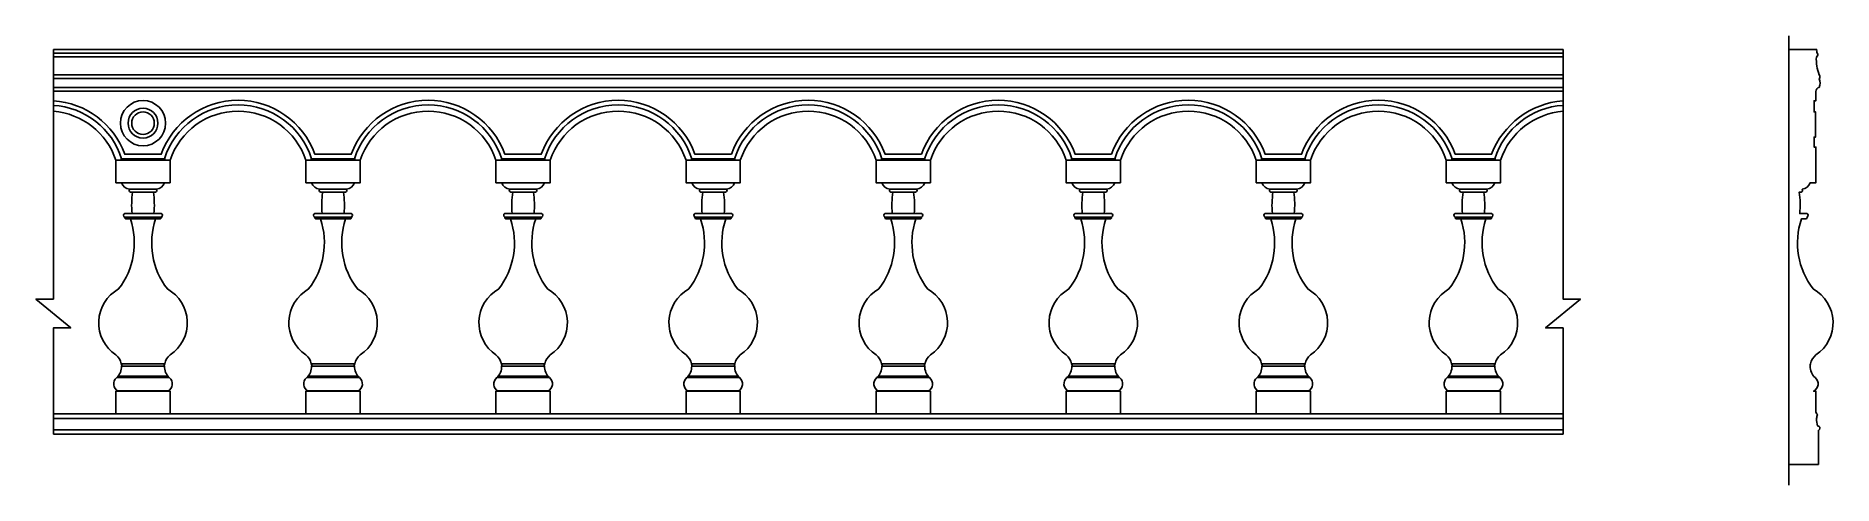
# Model space of a CAD drawing. Header units: metres. Extents: x 259 to 4231, y 4623 to 5614.
import ezdxf

# ---------------------------------------------------------------- set-up
doc = ezdxf.new("R2010")
doc.units = ezdxf.units.M
for name, color, linetype in [('2', 2, 'Continuous'), ('3', 3, 'Continuous'), ('4', 4, 'Continuous'), ('7', 7, 'Continuous')]:
    doc.layers.add(name, color=color, linetype=linetype)

msp = doc.modelspace()

# ---------------------------------------------------------------- hatches: boundary and pattern name
at = {"layer": '3'}
h = msp.add_hatch(dxfattribs=at)
h.set_pattern_fill('AR-SAND', scale=20)
h.paths.add_polyline_path([(4188.74, 5471), (4193.11, 5471), (4193.11, 5491.9, -0.35), (4200.08, 5500.61, 0.23), (4200.08, 5519.78, 0.37), (4200.08, 5528.49, -0.11), (4193.98, 5567.69, 0.53), (4195.72, 5576.4, -0.16), (4194.85, 5584.24), (4133.03, 5584.26), (4133.03, 4660.26), (4199.25, 4660.26), (4199.25, 4735.26, 0.84), (4197.24, 4745.26, -0.15), (4197.24, 4770.26, -0.2), (4193.03, 4780.26), (4193.03, 4830.26), (4187.83, 4830.26, 0.52), (4192.21, 4859.38, -0.23), (4180.53, 4885.68, -0.37), (4181.09, 4890.68, -0.18), (4193.03, 4910.26, 0.56), (4186.98, 5055.82, -0.25), (4160.76, 5210.26), (4170.58, 5210.26, 0.46), (4173.55, 5214.64, 0.64), (4173.55, 5222.26), (4157.29, 5222.26, 0.06), (4155.97, 5269.7), (4157.71, 5269.7, 0.77), (4162.74, 5276.06, 0.28), (4180.4, 5290.26), (4193.03, 5290.26), (4193.03, 5340.26), (4193.03, 5369.07), (4188.74, 5369.07), (4188.74, 5390.85), (4192.23, 5390.85), (4192.23, 5396.08), (4192.23, 5446.6), (4188.74, 5446.6)])

# ---------------------------------------------------------------- linework, layer by layer
for p, q in [((298, 5576.26), (3634.13, 5576.26)), ((298, 5568.26), (3634.13, 5568.26)), ((298, 5520.26), (3634.13, 5520.26)), ((298, 5500.26), (3634.13, 5500.26))]:
    msp.add_line(p, q)
at = {"layer": '2'}
msp.add_line((298, 4735.26), (3634.13, 4735.26), dxfattribs=at)
at = {"layer": '3'}
for p, q in [((4133.03, 5614.07), (4133.03, 4623.24)), ((448.76, 5343.26), (446.57, 5340.26)), ((545.56, 5340.26), (446.57, 5340.26)), ((543.37, 5343.26), (545.56, 5340.26)), ((868.76, 5343.26), (866.57, 5340.26)), ((866.57, 5340.26), (965.56, 5340.26)), ((963.37, 5343.26), (965.56, 5340.26)), ((1288.76, 5343.26), (1286.57, 5340.26)), ((1383.37, 5343.26), (1385.56, 5340.26)), ((1696.07, 5340.26), (1816.07, 5340.26)), ((1708.76, 5343.26), (1706.57, 5340.26)), ((1708.76, 5343.26), (1706.57, 5340.26)), ((1706.57, 5340.26), (1805.56, 5340.26)), ((1706.57, 5340.26), (1805.56, 5340.26)), ((1803.37, 5343.26), (1805.56, 5340.26)), ((1803.37, 5343.26), (1805.56, 5340.26)), ((2128.76, 5343.26), (2126.57, 5340.26)), ((2225.56, 5340.26), (2126.57, 5340.26)), ((2128.76, 5343.26), (2223.37, 5343.26)), ((2223.37, 5343.26), (2225.56, 5340.26)), ((2548.76, 5343.26), (2546.57, 5340.26)), ((2645.56, 5340.26), (2546.57, 5340.26)), ((2643.37, 5343.26), (2645.56, 5340.26)), ((2968.76, 5343.26), (2966.57, 5340.26)), ((2968.76, 5343.26), (2966.57, 5340.26)), ((2968.76, 5343.26), (2966.57, 5340.26)), ((2966.57, 5340.26), (3065.56, 5340.26)), ((2966.57, 5340.26), (3065.56, 5340.26)), ((3065.56, 5340.26), (2966.57, 5340.26)), ((3063.37, 5343.26), (3065.56, 5340.26)), ((3063.37, 5343.26), (3065.56, 5340.26)), ((3388.76, 5343.26), (3386.57, 5340.26)), ((3386.57, 5340.26), (3485.56, 5340.26)), ((3483.37, 5343.26), (3485.56, 5340.26)), ((473.12, 5269.7), (520.75, 5269.7)), ((893.12, 5269.7), (940.75, 5269.7)), ((1359.01, 5269.7), (1311.39, 5269.7)), ((1779.01, 5269.7), (1731.39, 5269.7)), ((2153.12, 5269.7), (2200.75, 5269.7)), ((2573.12, 5269.7), (2620.75, 5269.7)), ((3039.01, 5269.7), (2991.39, 5269.7)), ((3459.01, 5269.7), (3411.39, 5269.7)), ((455.54, 5214.64), (536.59, 5214.64)), ((875.54, 5214.64), (956.59, 5214.64)), ((1376.59, 5214.64), (1295.54, 5214.64)), ((1796.59, 5214.64), (1715.54, 5214.64)), ((2135.54, 5214.64), (2216.59, 5214.64)), ((2555.54, 5214.64), (2636.59, 5214.64)), ((3056.59, 5214.64), (2975.54, 5214.64)), ((3476.59, 5214.64), (3395.54, 5214.64)), ((448, 4890.68), (544.13, 4890.68)), ((448.57, 4885.68), (543.56, 4885.68)), ((868, 4890.68), (964.13, 4890.68)), ((868.57, 4885.68), (963.56, 4885.68)), ((1384.13, 4890.68), (1288, 4890.68)), ((1383.56, 4885.68), (1288.57, 4885.68)), ((1804.13, 4890.68), (1708, 4890.68)), ((1803.56, 4885.68), (1708.57, 4885.68)), ((2128, 4890.68), (2224.13, 4890.68)), ((2128.57, 4885.68), (2223.56, 4885.68)), ((2548, 4890.68), (2644.13, 4890.68)), ((2548.57, 4885.68), (2643.56, 4885.68)), ((3064.13, 4890.68), (2968, 4890.68)), ((3063.56, 4885.68), (2968.57, 4885.68)), ((3484.13, 4890.68), (3388, 4890.68)), ((3483.56, 4885.68), (3388.57, 4885.68)), ((437.89, 4860.26), (554.25, 4860.26)), ((440.78, 4863.26), (551.35, 4863.26)), ((857.89, 4860.26), (974.25, 4860.26)), ((860.78, 4863.26), (971.35, 4863.26)), ((1394.25, 4860.26), (1277.89, 4860.26)), ((1391.35, 4863.26), (1280.78, 4863.26)), ((1814.25, 4860.26), (1697.89, 4860.26)), ((1811.35, 4863.26), (1700.78, 4863.26)), ((2117.89, 4860.26), (2234.25, 4860.26)), ((2120.78, 4863.26), (2231.35, 4863.26)), ((2537.89, 4860.26), (2654.25, 4860.26)), ((2540.78, 4863.26), (2651.35, 4863.26)), ((3074.25, 4860.26), (2957.89, 4860.26)), ((3071.35, 4863.26), (2960.78, 4863.26)), ((3494.25, 4860.26), (3377.89, 4860.26)), ((3491.35, 4863.26), (3380.78, 4863.26)), ((437.18, 4831.26), (554.95, 4831.26)), ((857.18, 4831.26), (974.95, 4831.26)), ((1394.95, 4831.26), (1277.18, 4831.26)), ((1814.95, 4831.26), (1697.18, 4831.26)), ((2117.18, 4831.26), (2234.95, 4831.26)), ((2537.18, 4831.26), (2654.95, 4831.26)), ((3074.95, 4831.26), (2957.18, 4831.26)), ((3494.95, 4831.26), (3377.18, 4831.26)), ((298, 4770.26), (3634.13, 4770.26)), ((298, 4745.26), (3634.13, 4745.26)), ((298, 4735.26), (3634.13, 4735.26))]:
    msp.add_line(p, q, dxfattribs=at)
for points in [[(298, 4735.26), (298, 4969.84), (336.52, 4969.84), (259.48, 5033.4), (298, 5033.4), (298, 5584.26)], [(3634.13, 4735.26), (3634.13, 4969.84), (3595.61, 4969.84), (3672.65, 5033.4), (3634.13, 5033.4), (3634.13, 5584.26)]]:
    msp.add_lwpolyline(points, dxfattribs=at)
for points in [[(298, 5470.98, -0.3), (455.87, 5353.26), (536.26, 5353.26, -0.7), (875.87, 5353.26), (956.26, 5353.26, -0.7), (1295.87, 5353.26), (1376.26, 5353.26, -0.7), (1715.87, 5353.26), (1796.26, 5353.26, -0.7), (2135.87, 5353.26), (2216.26, 5353.26, -0.7), (2555.87, 5353.26), (2636.26, 5353.26, -0.7), (2975.87, 5353.26), (3056.26, 5353.26, -0.7), (3395.87, 5353.26), (3476.26, 5353.26, -0.29), (3633.44, 5470.93, -0.29)], [(298, 5460.95, -0.31), (448.76, 5343.26), (543.37, 5343.26, -0.73), (868.76, 5343.26), (963.37, 5343.26, -0.73), (1288.76, 5343.26), (1383.37, 5343.26, -0.73), (1708.76, 5343.26), (1803.37, 5343.26, -0.73), (2128.76, 5343.26), (2223.37, 5343.26, -0.73), (2548.76, 5343.26), (2643.37, 5343.26, -0.73), (2968.76, 5343.26), (3063.37, 5343.26, -0.73), (3388.76, 5343.26), (3483.37, 5343.26, -0.31), (3634.13, 5460.95)]]:
    msp.add_lwpolyline(points, format="xyb", dxfattribs=at)
for radius in [50, 33]:
    msp.add_circle((496.07, 5421.76), radius, dxfattribs=at)
at = {"layer": '4'}
for p, q in [((3634.13, 5584.26), (298, 5584.26)), ((298, 5492.26), (3634.13, 5492.26)), ((455.54, 5222.26), (457.78, 5222.26)), ((875.54, 5222.26), (877.78, 5222.26)), ((1376.59, 5222.26), (1374.35, 5222.26)), ((1796.59, 5222.26), (1794.35, 5222.26)), ((2135.54, 5222.26), (2137.78, 5222.26)), ((2555.54, 5222.26), (2557.78, 5222.26)), ((3056.59, 5222.26), (3054.35, 5222.26)), ((3476.59, 5222.26), (3474.35, 5222.26)), ((554.25, 4860.26), (554.25, 4860.26)), ((974.25, 4860.26), (974.25, 4860.26)), ((1277.89, 4860.26), (1277.89, 4860.26)), ((1697.89, 4860.26), (1697.89, 4860.26)), ((2234.25, 4860.26), (2234.25, 4860.26)), ((2654.25, 4860.26), (2654.25, 4860.26)), ((2957.89, 4860.26), (2957.89, 4860.26)), ((3377.89, 4860.26), (3377.89, 4860.26)), ((4191.21, 4860.26), (4191.21, 4860.26)), ((298, 4780.26), (3634.13, 4780.26))]:
    msp.add_line(p, q, dxfattribs=at)
for points in [[(4193.03, 4830.26), (4193.06, 4786.7), (4193.06, 4786.7), (4193.06, 4786.7), (4193.03, 4830.26), (4187.83, 4830.26, 0.55), (4191.21, 4860.26, -0.22), (4180.53, 4885.68, -0.37), (4181.09, 4890.68, -0.18), (4193.03, 4910.26, 0.56), (4186.98, 5055.82, -0.25), (4160.76, 5210.26), (4170.58, 5210.26, 0.46), (4173.55, 5214.64, 0.64), (4173.55, 5222.26), (4173.55, 5222.26), (4157.29, 5222.26, 0.06), (4155.97, 5269.7), (4157.71, 5269.7, 0.77), (4162.74, 5276.06), (4162.74, 5276.06, 0.28), (4180.4, 5290.26), (4193.03, 5290.26), (4193.03, 5340.26), (4193.03, 5340.26), (4193.03, 5369.07), (4188.74, 5369.07), (4188.74, 5390.85), (4192.23, 5390.85), (4192.23, 5396.08), (4192.23, 5446.6), (4188.74, 5446.6), (4188.74, 5471), (4193.11, 5471), (4193.11, 5491.9, -0.35), (4200.08, 5500.61, 0.23), (4200.08, 5519.78, 0.37), (4200.08, 5528.49, -0.11), (4193.98, 5567.69, 0.53), (4195.72, 5576.4, -0.16), (4194.85, 5584.24), (4133.03, 5584.26)], [(3634.13, 5447.92, 0.3), (3496.07, 5340.26), (3376.07, 5340.26, 0.72), (3076.07, 5340.26), (2956.07, 5340.26), (3076.07, 5340.26), (2956.07, 5340.26, 0.72), (2656.07, 5340.26), (2536.07, 5340.26, 0.72), (2236.07, 5340.26), (2116.07, 5340.26, 0.72), (1816.07, 5340.26), (1696.07, 5340.26, 0.72), (1396.07, 5340.26), (1276.07, 5340.26, 0.72), (976.07, 5340.26), (856.07, 5340.26, 0.72), (556.07, 5340.26), (436.07, 5340.26, 0.3), (298, 5447.92)], [(556.07, 4830.26), (556.07, 4780.26), (496.07, 4780.26), (556.07, 4780.26), (556.07, 4830.26), (550.87, 4830.26, 0.55), (554.25, 4860.26, -0.22), (543.56, 4885.68, -0.37), (544.13, 4890.68, -0.18), (556.07, 4910.26, 0.56), (550.02, 5055.82, -0.25), (523.8, 5210.26), (533.62, 5210.26, 0.46), (536.59, 5214.64, 0.64), (536.59, 5222.26), (536.59, 5222.26), (520.32, 5222.26, 0.06), (519.01, 5269.7), (520.75, 5269.7, 0.77), (525.78, 5276.06), (525.78, 5276.06, 0.28), (543.44, 5290.26), (556.07, 5290.26), (556.07, 5340.26), (496.07, 5340.26), (436.07, 5340.26), (436.07, 5290.26), (448.69, 5290.26, 0.28), (466.35, 5276.06), (466.35, 5276.06, 0.77), (471.39, 5269.7), (473.12, 5269.7, 0.06), (471.81, 5222.26), (455.54, 5222.26, 0.71), (455.54, 5214.64, 0.46), (458.52, 5210.26), (468.34, 5210.26, -0.25), (442.12, 5055.82, 0.56), (436.07, 4910.26, -0.18), (448, 4890.68, -0.37), (448.57, 4885.68, -0.22), (437.89, 4860.26), (437.89, 4860.26, 0.55), (441.26, 4830.26), (436.07, 4830.26), (436.07, 4780.26), (496.07, 4780.26), (436.07, 4780.26), (436.07, 4830.26)], [(976.07, 4830.26), (976.07, 4780.26), (916.07, 4780.26), (976.07, 4780.26), (976.07, 4830.26), (970.87, 4830.26, 0.55), (974.25, 4860.26, -0.22), (963.56, 4885.68, -0.37), (964.13, 4890.68, -0.18), (976.07, 4910.26, 0.56), (970.02, 5055.82, -0.25), (943.8, 5210.26), (953.62, 5210.26, 0.46), (956.59, 5214.64, 0.64), (956.59, 5222.26), (956.59, 5222.26), (940.32, 5222.26, 0.06), (939.01, 5269.7), (940.75, 5269.7, 0.77), (945.78, 5276.06), (945.78, 5276.06, 0.28), (963.44, 5290.26), (976.07, 5290.26), (976.07, 5340.26), (916.07, 5340.26), (856.07, 5340.26), (856.07, 5290.26), (868.69, 5290.26, 0.28), (886.35, 5276.06), (886.35, 5276.06, 0.77), (891.39, 5269.7), (893.12, 5269.7, 0.06), (891.81, 5222.26), (875.54, 5222.26, 0.71), (875.54, 5214.64, 0.46), (878.52, 5210.26), (888.34, 5210.26, -0.25), (862.12, 5055.82, 0.56), (856.07, 4910.26, -0.18), (868, 4890.68, -0.37), (868.57, 4885.68, -0.22), (857.89, 4860.26), (857.89, 4860.26, 0.55), (861.26, 4830.26), (856.07, 4830.26), (856.07, 4780.26), (916.07, 4780.26), (856.07, 4780.26), (856.07, 4830.26)], [(1276.07, 4830.26), (1276.07, 4780.26), (1336.07, 4780.26), (1276.07, 4780.26), (1276.07, 4830.26), (1281.26, 4830.26, -0.55), (1277.89, 4860.26, 0.22), (1288.57, 4885.68, 0.37), (1288, 4890.68, 0.18), (1276.07, 4910.26, -0.56), (1282.12, 5055.82, 0.25), (1308.34, 5210.26), (1298.52, 5210.26, -0.46), (1295.54, 5214.64, -0.64), (1295.54, 5222.26), (1295.54, 5222.26), (1311.81, 5222.26, -0.06), (1313.12, 5269.7), (1311.39, 5269.7, -0.77), (1306.35, 5276.06), (1306.35, 5276.06, -0.28), (1288.69, 5290.26), (1276.07, 5290.26), (1276.07, 5340.26), (1336.07, 5340.26), (1396.07, 5340.26), (1396.07, 5290.26), (1383.44, 5290.26, -0.28), (1365.78, 5276.06), (1365.78, 5276.06, -0.77), (1360.75, 5269.7), (1359.01, 5269.7, -0.06), (1360.32, 5222.26), (1376.59, 5222.26, -0.71), (1376.59, 5214.64, -0.46), (1373.62, 5210.26), (1363.8, 5210.26, 0.25), (1390.02, 5055.82, -0.56), (1396.07, 4910.26, 0.18), (1384.13, 4890.68, 0.37), (1383.56, 4885.68, 0.22), (1394.25, 4860.26), (1394.25, 4860.26, -0.55), (1390.87, 4830.26), (1396.07, 4830.26), (1396.07, 4780.26), (1336.07, 4780.26), (1396.07, 4780.26), (1396.07, 4830.26)], [(1696.07, 4830.26), (1696.07, 4780.26), (1756.07, 4780.26), (1696.07, 4780.26), (1696.07, 4830.26), (1701.26, 4830.26, -0.55), (1697.89, 4860.26, 0.22), (1708.57, 4885.68, 0.37), (1708, 4890.68, 0.18), (1696.07, 4910.26, -0.56), (1702.12, 5055.82, 0.25), (1728.34, 5210.26), (1718.52, 5210.26, -0.46), (1715.54, 5214.64, -0.64), (1715.54, 5222.26), (1715.54, 5222.26), (1731.81, 5222.26, -0.06), (1733.12, 5269.7), (1731.39, 5269.7, -0.77), (1726.35, 5276.06), (1726.35, 5276.06, -0.28), (1708.69, 5290.26), (1696.07, 5290.26), (1696.07, 5340.26), (1756.07, 5340.26), (1816.07, 5340.26), (1816.07, 5290.26), (1803.44, 5290.26, -0.28), (1785.78, 5276.06), (1785.78, 5276.06, -0.77), (1780.75, 5269.7), (1779.01, 5269.7, -0.06), (1780.32, 5222.26), (1796.59, 5222.26, -0.71), (1796.59, 5214.64, -0.46), (1793.62, 5210.26), (1783.8, 5210.26, 0.25), (1810.02, 5055.82, -0.56), (1816.07, 4910.26, 0.18), (1804.13, 4890.68, 0.37), (1803.56, 4885.68, 0.22), (1814.25, 4860.26), (1814.25, 4860.26, -0.55), (1810.87, 4830.26), (1816.07, 4830.26), (1816.07, 4780.26), (1756.07, 4780.26), (1816.07, 4780.26), (1816.07, 4830.26)], [(2236.07, 4830.26), (2236.07, 4780.26), (2176.07, 4780.26), (2236.07, 4780.26), (2236.07, 4830.26), (2230.87, 4830.26, 0.55), (2234.25, 4860.26, -0.22), (2223.56, 4885.68, -0.37), (2224.13, 4890.68, -0.18), (2236.07, 4910.26, 0.56), (2230.02, 5055.82, -0.25), (2203.8, 5210.26), (2213.62, 5210.26, 0.46), (2216.59, 5214.64, 0.64), (2216.59, 5222.26), (2216.59, 5222.26), (2200.32, 5222.26, 0.06), (2199.01, 5269.7), (2200.75, 5269.7, 0.77), (2205.78, 5276.06), (2205.78, 5276.06, 0.28), (2223.44, 5290.26), (2236.07, 5290.26), (2236.07, 5340.26), (2176.07, 5340.26), (2116.07, 5340.26), (2116.07, 5290.26), (2128.69, 5290.26, 0.28), (2146.35, 5276.06), (2146.35, 5276.06, 0.77), (2151.39, 5269.7), (2153.12, 5269.7, 0.06), (2151.81, 5222.26), (2135.54, 5222.26, 0.71), (2135.54, 5214.64, 0.46), (2138.52, 5210.26), (2148.34, 5210.26, -0.25), (2122.12, 5055.82, 0.56), (2116.07, 4910.26, -0.18), (2128, 4890.68, -0.37), (2128.57, 4885.68, -0.22), (2117.89, 4860.26), (2117.89, 4860.26, 0.55), (2121.26, 4830.26), (2116.07, 4830.26), (2116.07, 4780.26), (2176.07, 4780.26), (2116.07, 4780.26), (2116.07, 4830.26)], [(2656.07, 4830.26), (2656.07, 4780.26), (2596.07, 4780.26), (2656.07, 4780.26), (2656.07, 4830.26), (2650.87, 4830.26, 0.55), (2654.25, 4860.26, -0.22), (2643.56, 4885.68, -0.37), (2644.13, 4890.68, -0.18), (2656.07, 4910.26, 0.56), (2650.02, 5055.82, -0.25), (2623.8, 5210.26), (2633.62, 5210.26, 0.46), (2636.59, 5214.64, 0.64), (2636.59, 5222.26), (2636.59, 5222.26), (2620.32, 5222.26, 0.06), (2619.01, 5269.7), (2620.75, 5269.7, 0.77), (2625.78, 5276.06), (2625.78, 5276.06, 0.28), (2643.44, 5290.26), (2656.07, 5290.26), (2656.07, 5340.26), (2596.07, 5340.26), (2536.07, 5340.26), (2536.07, 5290.26), (2548.69, 5290.26, 0.28), (2566.35, 5276.06), (2566.35, 5276.06, 0.77), (2571.39, 5269.7), (2573.12, 5269.7, 0.06), (2571.81, 5222.26), (2555.54, 5222.26, 0.71), (2555.54, 5214.64, 0.46), (2558.52, 5210.26), (2568.34, 5210.26, -0.25), (2542.12, 5055.82, 0.56), (2536.07, 4910.26, -0.18), (2548, 4890.68, -0.37), (2548.57, 4885.68, -0.22), (2537.89, 4860.26), (2537.89, 4860.26, 0.55), (2541.26, 4830.26), (2536.07, 4830.26), (2536.07, 4780.26), (2596.07, 4780.26), (2536.07, 4780.26), (2536.07, 4830.26)], [(2956.07, 4830.26), (2956.07, 4780.26), (3016.07, 4780.26), (2956.07, 4780.26), (2956.07, 4830.26), (2961.26, 4830.26, -0.55), (2957.89, 4860.26, 0.22), (2968.57, 4885.68, 0.37), (2968, 4890.68, 0.18), (2956.07, 4910.26, -0.56), (2962.12, 5055.82, 0.25), (2988.34, 5210.26), (2978.52, 5210.26, -0.46), (2975.54, 5214.64, -0.64), (2975.54, 5222.26), (2975.54, 5222.26), (2991.81, 5222.26, -0.06), (2993.12, 5269.7), (2991.39, 5269.7, -0.77), (2986.35, 5276.06), (2986.35, 5276.06, -0.28), (2968.69, 5290.26), (2956.07, 5290.26), (2956.07, 5340.26), (3016.07, 5340.26), (3076.07, 5340.26), (3076.07, 5290.26), (3063.44, 5290.26, -0.28), (3045.78, 5276.06), (3045.78, 5276.06, -0.77), (3040.75, 5269.7), (3039.01, 5269.7, -0.06), (3040.32, 5222.26), (3056.59, 5222.26, -0.71), (3056.59, 5214.64, -0.46), (3053.62, 5210.26), (3043.8, 5210.26, 0.25), (3070.02, 5055.82, -0.56), (3076.07, 4910.26, 0.18), (3064.13, 4890.68, 0.37), (3063.56, 4885.68, 0.22), (3074.25, 4860.26), (3074.25, 4860.26, -0.55), (3070.87, 4830.26), (3076.07, 4830.26), (3076.07, 4780.26), (3016.07, 4780.26), (3076.07, 4780.26), (3076.07, 4830.26)], [(3376.07, 4830.26), (3376.07, 4780.26), (3436.07, 4780.26), (3376.07, 4780.26), (3376.07, 4830.26), (3381.26, 4830.26, -0.55), (3377.89, 4860.26, 0.22), (3388.57, 4885.68, 0.37), (3388, 4890.68, 0.18), (3376.07, 4910.26, -0.56), (3382.12, 5055.82, 0.25), (3408.34, 5210.26), (3398.52, 5210.26, -0.46), (3395.54, 5214.64, -0.64), (3395.54, 5222.26), (3395.54, 5222.26), (3411.81, 5222.26, -0.06), (3413.12, 5269.7), (3411.39, 5269.7, -0.77), (3406.35, 5276.06), (3406.35, 5276.06, -0.28), (3388.69, 5290.26), (3376.07, 5290.26), (3376.07, 5340.26), (3436.07, 5340.26), (3496.07, 5340.26), (3496.07, 5290.26), (3483.44, 5290.26, -0.28), (3465.78, 5276.06), (3465.78, 5276.06, -0.77), (3460.75, 5269.7), (3459.01, 5269.7, -0.06), (3460.32, 5222.26), (3476.59, 5222.26, -0.71), (3476.59, 5214.64, -0.46), (3473.62, 5210.26), (3463.8, 5210.26, 0.25), (3490.02, 5055.82, -0.56), (3496.07, 4910.26, 0.18), (3484.13, 4890.68, 0.37), (3483.56, 4885.68, 0.22), (3494.25, 4860.26), (3494.25, 4860.26, -0.55), (3490.87, 4830.26), (3496.07, 4830.26), (3496.07, 4780.26), (3436.07, 4780.26), (3496.07, 4780.26), (3496.07, 4830.26)], [(4132.17, 4668.79), (4198.4, 4668.79), (4198.4, 4743.79, 0.31), (4201.7, 4748.62, 0.41), (4196.53, 4753.8, -0.11), (4194.6, 4769.64, -0.06), (4196.38, 4778.79, -0.29), (4193.06, 4786.7, -0.11)]]:
    msp.add_lwpolyline(points, format="xyb", dxfattribs=at)
at = {"layer": '7'}
for p, q in [((298, 5528.26), (3634.13, 5528.26)), ((448.69, 5290.26), (543.44, 5290.26)), ((868.69, 5290.26), (963.44, 5290.26)), ((1383.44, 5290.26), (1288.69, 5290.26)), ((1803.44, 5290.26), (1708.69, 5290.26)), ((2128.69, 5290.26), (2223.44, 5290.26)), ((2548.69, 5290.26), (2643.44, 5290.26)), ((3063.44, 5290.26), (2968.69, 5290.26)), ((3483.44, 5290.26), (3388.69, 5290.26)), ((466.35, 5276.06), (525.78, 5276.06)), ((886.35, 5276.06), (945.78, 5276.06)), ((1365.78, 5276.06), (1306.35, 5276.06)), ((1785.78, 5276.06), (1726.35, 5276.06)), ((2146.35, 5276.06), (2205.78, 5276.06)), ((2566.35, 5276.06), (2625.78, 5276.06)), ((3045.78, 5276.06), (2986.35, 5276.06)), ((3465.78, 5276.06), (3406.35, 5276.06)), ((468.34, 5210.26), (523.8, 5210.26)), ((471.81, 5222.26), (520.32, 5222.26)), ((888.34, 5210.26), (943.8, 5210.26)), ((891.81, 5222.26), (940.32, 5222.26)), ((1363.8, 5210.26), (1308.34, 5210.26)), ((1360.32, 5222.26), (1311.81, 5222.26)), ((1783.8, 5210.26), (1728.34, 5210.26)), ((1780.32, 5222.26), (1731.81, 5222.26)), ((2148.34, 5210.26), (2203.8, 5210.26)), ((2151.81, 5222.26), (2200.32, 5222.26)), ((2568.34, 5210.26), (2623.8, 5210.26)), ((2571.81, 5222.26), (2620.32, 5222.26)), ((3043.8, 5210.26), (2988.34, 5210.26)), ((3040.32, 5222.26), (2991.81, 5222.26)), ((3463.8, 5210.26), (3408.34, 5210.26)), ((3460.32, 5222.26), (3411.81, 5222.26)), ((441.26, 4830.26), (550.87, 4830.26)), ((861.26, 4830.26), (970.87, 4830.26)), ((1390.87, 4830.26), (1281.26, 4830.26)), ((1810.87, 4830.26), (1701.26, 4830.26)), ((2121.26, 4830.26), (2230.87, 4830.26)), ((2541.26, 4830.26), (2650.87, 4830.26)), ((3070.87, 4830.26), (2961.26, 4830.26)), ((3490.87, 4830.26), (3381.26, 4830.26))]:
    msp.add_line(p, q, dxfattribs=at)
msp.add_circle((496.07, 5421.76), 25, dxfattribs=at)

doc.saveas('drawing.dxf')
